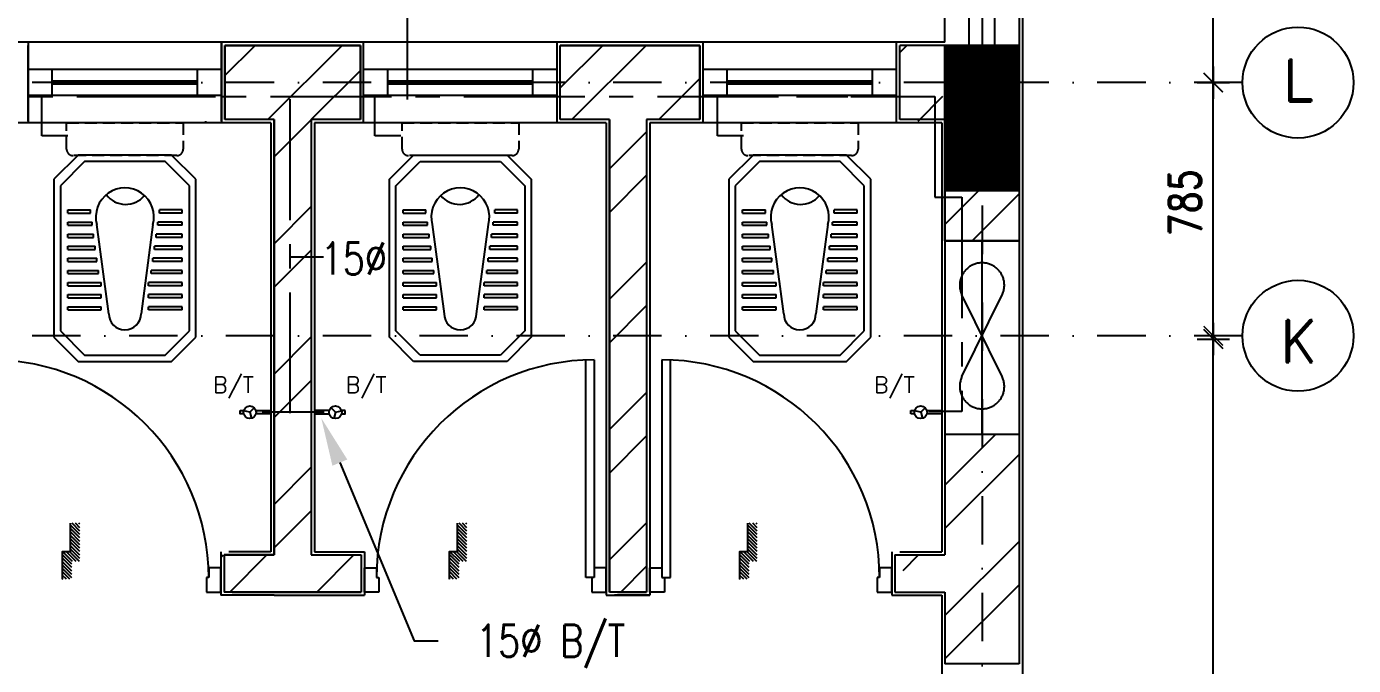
# Model space of a CAD drawing. Extents: x -437689 to -407696, y -55787 to -37037.
# Drawn here: x -429057 to -427000, y -51034 to -50043 of the extents above; entities that cross this region are included whole.
import ezdxf
from ezdxf.enums import TextEntityAlignment as Align

# ---------------------------------------------------------------- set-up
doc = ezdxf.new("R2010")
doc.units = 0
doc.header["$LTSCALE"] = 150
doc.header["$MEASUREMENT"] = 0
for name, pattern in [('CENTER', [2, 1.25, -0.25, 0.25, -0.25]), ('DASHDOT', [1, 0.5, -0.25, 0, -0.25]), ('HIDDEN', [9.525, 6.35, -3.175]), ('HIDDEN2', [0.1875, 0.125, -0.0625])]:
    doc.linetypes.add(name, pattern=pattern)
doc.layers.get('0').update_dxf_attribs({"linetype": 'CONTINUOUS'})
for name, color, linetype in [('2MM', 1, 'CONTINUOUS'), ('5MM', 6, 'CONTINUOUS'), ('COL', 2, 'CONTINUOUS'), ('DIM', 6, 'CONTINUOUS'), ('DOOR', 31, 'CONTINUOUS'), ('DROP', 64, 'CONTINUOUS'), ('GRID', 252, 'DASHDOT'), ('LAYER1', 4, 'CENTER'), ('TEXT', 7, 'CONTINUOUS'), ('TOILET', 9, 'CONTINUOUS'), ('VENT', 8, 'HIDDEN'), ('WALL', 7, 'CONTINUOUS'), ('WIN-1', 56, 'CONTINUOUS')]:
    doc.layers.add(name, color=color, linetype=linetype)
doc.styles.add('RD', font='ROMAND.shx', dxfattribs={"width": 0.8})
doc.styles.add('ROMAND', font='ROMAND', dxfattribs={"height": 300})
doc.styles.add('ROMANS', font='romans.shx', dxfattribs={"height": 200})
doc.styles.add('T', font='romans.shx', dxfattribs={"height": 450})

# ---------------------------------------------------------------- blocks, each defined once
blk = doc.blocks.new('*X0')
at = {"color": 0}
for p, q in [((12813.4, 9935), (12788.4, 9960)), ((12813.4, 9926.1), (12788.4, 9951.1)), ((12820.5, 9936.7), (12795.5, 9961.7)), ((12829.3, 9936.7), (12804.3, 9961.7)), ((12838.2, 9936.7), (12813.2, 9961.7)), ((12847, 9936.7), (12822, 9961.7)), ((12855.8, 9936.7), (12830.8, 9961.7)), ((12859.3, 9942.1), (12839.7, 9961.7)), ((12859.3, 9951), (12848.5, 9961.7)), ((12859.3, 9959.8), (12857.4, 9961.7)), ((12734.9, 9916.2), (12714.5, 9936.6)), ((12726.1, 9916.2), (12714.5, 9927.8)), ((12717.3, 9916.2), (12714.5, 9918.9)), ((12743.8, 9916.2), (12718.8, 9941.2)), ((12752.6, 9916.2), (12727.6, 9941.2)), ((12761.4, 9916.2), (12736.4, 9941.2)), ((12770.3, 9916.2), (12745.3, 9941.2)), ((12779.1, 9916.2), (12754.1, 9941.2)), ((12788, 9916.2), (12763, 9941.2)), ((12796.8, 9916.2), (12771.8, 9941.2)), ((12805.6, 9916.2), (12780.6, 9941.2)), ((12813.4, 9917.3), (12788.4, 9942.3))]:
    blk.add_line(p, q, dxfattribs=at)

msp = doc.modelspace()

# ---------------------------------------------------------------- linework, layer by layer
at = {"color": 8}
msp.add_line((-428466.6, -50016.1), (-428466.6, -50156.7), dxfattribs=at)
at = {"color": 9, "linetype": 'HIDDEN2'}
for p, q in [((-428994.5, -50233.3), (-428994.5, -50192.6)), ((-428994.5, -50192.6), (-428813.6, -50192.6)), ((-428813.6, -50192.6), (-428813.6, -50233.3)), ((-428474.5, -50233.3), (-428474.5, -50192.6)), ((-428474.5, -50192.6), (-428293.6, -50192.6)), ((-428293.6, -50192.6), (-428293.6, -50233.3)), ((-427948.3, -50233.3), (-427948.3, -50192.6)), ((-427948.3, -50192.6), (-427767.3, -50192.6)), ((-427767.3, -50192.6), (-427767.3, -50233.3)), ((-428823.7, -50243.5), (-428984.4, -50243.5)), ((-428303.7, -50243.5), (-428464.4, -50243.5)), ((-427777.5, -50243.5), (-427938.2, -50243.5))]:
    msp.add_line(p, q, dxfattribs=at)
for p, q in [((-428596, -50401), (-428646.1, -50401)), ((-428710.4, -50641.4), (-428719.9, -50639)), ((-428710.4, -50641.4), (-428703.6, -50634.3)), ((-428710.4, -50641.4), (-428707.7, -50650.8)), ((-428577.7, -50641.4), (-428584.5, -50634.3)), ((-428577.7, -50641.4), (-428580.4, -50650.8)), ((-428577.7, -50641.4), (-428568.2, -50639)), ((-427685.6, -50644), (-427685.6, -50638.7)), ((-427685.6, -50638.7), (-427679.8, -50638.7)), ((-427679.8, -50644), (-427685.6, -50644)), ((-427670.4, -50641.4), (-427679.9, -50639)), ((-427670.4, -50641.4), (-427663.6, -50634.3)), ((-427670.4, -50641.4), (-427667.7, -50650.8)), ((-427661, -50638.7), (-427637.8, -50638.7)), ((-427637.8, -50644), (-427661, -50644)), ((-427637.8, -50638.7), (-427637.8, -50644))]:
    msp.add_line(p, q)
for points in [[(-428719.8, -50644), (-428725.6, -50644), (-428725.6, -50638.7)], [(-428725.6, -50638.7), (-428719.8, -50638.7)], [(-428701, -50638.7), (-428677.8, -50638.7), (-428677.8, -50644), (-428701, -50644)], [(-428587.1, -50638.7), (-428610.3, -50638.7), (-428610.3, -50644), (-428587.1, -50644)], [(-428568.3, -50644), (-428562.6, -50644), (-428562.6, -50638.7)], [(-428562.6, -50638.7), (-428568.3, -50638.7)], [(-428570.8, -50719.4), (-428455.8, -50995.7), (-428418.2, -50995.7)]]:
    msp.add_lwpolyline(points)
for centre in [(-428710.4, -50641.4), (-428577.7, -50641.4), (-427670.4, -50641.4)]:
    msp.add_circle(centre, 9.79)
for centre, start, end in [((-428984.4, -50233.3), 180, 270), ((-428823.7, -50233.3), 270, 360), ((-428464.4, -50233.3), 180, 270), ((-428303.7, -50233.3), 270, 360), ((-427938.2, -50233.3), 180, 270), ((-427777.5, -50233.3), 270, 360)]:
    msp.add_arc(centre, 10.1, start, end, dxfattribs=at)
msp.add_solid([(-428582.4, -50724.2), (-428599.7, -50650.2), (-428559.3, -50714.6)])
at = {"layer": '2MM'}
for p, q in [((-427216.8, -50155.3), (-427216.8, -50105.3)), ((-427216.8, -50105.3), (-427216.8, -50155.3)), ((-427191.8, -50130.3), (-427241.8, -50130.3)), ((-427241.8, -50130.3), (-427191.8, -50130.3)), ((-427216.8, -50547.8), (-427216.8, -50497.8)), ((-427216.8, -50502.8), (-427216.8, -50552.8)), ((-427191.8, -50522.8), (-427241.8, -50522.8)), ((-427241.8, -50527.8), (-427191.8, -50527.8))]:
    msp.add_line(p, q, dxfattribs=at)
at = {"layer": '5MM'}
for points in [[(-428988.9, -50813.3), (-428988.9, -50857.6), (-429001.2, -50857.6), (-429001.2, -50900.1)], [(-428388.9, -50813.3), (-428388.9, -50857.6), (-428401.2, -50857.6), (-428401.2, -50900.1)], [(-427938.9, -50813.3), (-427938.9, -50857.6), (-427951.2, -50857.6), (-427951.2, -50900.1)]]:
    msp.add_lwpolyline(points, dxfattribs=at)
at = {"layer": 'COL'}
msp.add_line((-427632.8, -50297.6), (-427517.8, -50297.6), dxfattribs=at)
at = {"layer": 'COL', "const_width": 115}
msp.add_lwpolyline([(-427575.3, -50072.6), (-427575.3, -50297.6)], dxfattribs=at)
at = {"layer": 'COL'}
msp.add_lwpolyline([(-427632.8, -50297.6), (-427632.8, -50072.6), (-427632.8, -50072.6), (-427517.8, -50072.6), (-427517.8, -50297.6)], dxfattribs=at)
at = {"layer": 'DIM', "color": 1, "ltscale": 900}
for p, q in [((-427216.8, -50117.8), (-427216.8, -49427.8)), ((-427216.8, -50510.3), (-427216.8, -50142.8)), ((-427216.8, -52015.3), (-427216.8, -50540.3))]:
    msp.add_line(p, q, dxfattribs=at)
at = {"layer": 'DIM', "color": 7, "const_width": 2.5}
for points in [[(-427231.8, -50115.3), (-427201.8, -50145.3)], [(-427201.8, -50145.3), (-427231.8, -50115.3)], [(-427231.8, -50507.8), (-427201.8, -50537.8)], [(-427201.8, -50542.8), (-427231.8, -50512.8)]]:
    msp.add_lwpolyline(points, dxfattribs=at)
at = {"layer": 'DOOR', "color": 8}
for p, q in [((-428189.7, -50897.6), (-428189.7, -50560.4)), ((-428176.6, -50560.1), (-428176.6, -50897.6)), ((-428071.6, -50560.1), (-428071.6, -50897.6)), ((-428058.4, -50897.6), (-428058.4, -50560.4)), ((-428095.3, -50862.6), (-428095.3, -50900.3)), ((-428774.1, -50882.6), (-428774.1, -50897.6)), ((-428755.3, -50882.6), (-428774.1, -50882.6)), ((-428755.3, -50920.1), (-428755.3, -50882.6)), ((-428532.8, -50882.6), (-428514.1, -50882.6)), ((-428532.8, -50920.1), (-428532.8, -50882.6)), ((-428514.1, -50882.6), (-428514.1, -50897.6)), ((-428176.6, -50882.6), (-428176.6, -50897.6)), ((-428157.8, -50882.6), (-428176.6, -50882.6)), ((-428157.8, -50920.1), (-428157.8, -50882.6)), ((-428090.3, -50882.6), (-428071.6, -50882.6)), ((-428090.3, -50920.1), (-428090.3, -50882.6)), ((-428071.6, -50882.6), (-428071.6, -50897.6)), ((-427734.1, -50882.6), (-427734.1, -50897.6)), ((-427715.3, -50882.6), (-427734.1, -50882.6)), ((-427715.3, -50920.1), (-427715.3, -50882.6)), ((-428777.8, -50897.6), (-428777.8, -50920.1)), ((-428774.1, -50897.6), (-428777.8, -50897.6)), ((-428514.1, -50897.6), (-428510.3, -50897.6)), ((-428510.3, -50897.6), (-428510.3, -50920.1)), ((-428176.6, -50897.6), (-428189.7, -50897.6)), ((-428180.3, -50897.6), (-428180.3, -50920.1)), ((-428176.6, -50897.6), (-428180.3, -50897.6)), ((-428071.6, -50897.6), (-428058.4, -50897.6)), ((-428071.6, -50897.6), (-428067.8, -50897.6)), ((-428067.8, -50897.6), (-428067.8, -50920.1)), ((-427737.8, -50897.6), (-427737.8, -50920.1)), ((-427734.1, -50897.6), (-427737.8, -50897.6)), ((-428777.8, -50920.1), (-428755.3, -50920.1)), ((-428755.3, -50920.1), (-428755.3, -50925.1)), ((-428510.3, -50920.1), (-428532.8, -50920.1)), ((-428180.3, -50920.1), (-428157.8, -50920.1)), ((-428140.3, -50925.1), (-428145.3, -50925.1)), ((-428067.8, -50920.1), (-428090.3, -50920.1)), ((-427737.8, -50920.1), (-427715.3, -50920.1))]:
    msp.add_line(p, q, dxfattribs=at)
for centre, start, end in [((-429111.6, -50897.6), 0, 90), ((-428176.6, -50897.6), 90, 180), ((-428071.6, -50897.6), 0, 90)]:
    msp.add_arc(centre, 337.5, start, end, dxfattribs=at)
at = {"layer": 'GRID'}
for p, q in [((-427575.3, -46868.7), (-427575.3, -52414.4)), ((-427171.5, -50130.3), (-430923.8, -50130.3)), ((-427171.5, -50522.8), (-430923.8, -50522.8)), ((-427171.5, -50522.8), (-430923.8, -50522.8))]:
    msp.add_line(p, q, dxfattribs=at)
at = {"layer": 'LAYER1'}
for p, q in [((-429033, -50213), (-429033, -50149.7)), ((-428516.4, -50213), (-428516.4, -50149.7)), ((-427985.2, -50213), (-427985.2, -50149.7)), ((-429578.5, -50151.6), (-427648.7, -50151.6)), ((-428843.2, -50151.6), (-428763.6, -50151.6)), ((-428648.2, -50155.9), (-428648.2, -50642.8)), ((-427862.8, -50151.6), (-427783.2, -50151.6)), ((-427648.7, -50151.6), (-427648.7, -50307.9)), ((-428992.8, -50213), (-429033, -50213)), ((-428476.2, -50213), (-428516.4, -50213)), ((-427945, -50213), (-427985.2, -50213)), ((-427648.7, -50307.9), (-427606.8, -50307.9)), ((-427606.8, -50307.9), (-427606.8, -50640.4)), ((-428595.1, -50641.2), (-428691.3, -50641.2)), ((-427606.8, -50640.4), (-427657.1, -50640.4))]:
    msp.add_line(p, q, dxfattribs=at)
at = {"layer": 'TEXT', "linetype": 'CONTINUOUS'}
for centre in [(-427085.5, -50130.3), (-427085.5, -50522.8)]:
    msp.add_circle(centre, 86, dxfattribs=at)
at = {"layer": 'TOILET'}
for p, q in [((-428976.6, -50242.6), (-429014.1, -50280.1)), ((-428966.6, -50252.6), (-429004.1, -50290.1)), ((-428831.6, -50242.6), (-428976.6, -50242.6)), ((-428841.6, -50252.6), (-428966.6, -50252.6)), ((-428804.1, -50290.1), (-428841.6, -50252.6)), ((-428794.1, -50280.1), (-428831.6, -50242.6)), ((-428494.1, -50280.1), (-428456.6, -50242.6)), ((-428484.1, -50290.1), (-428446.6, -50252.6)), ((-428456.6, -50242.6), (-428311.6, -50242.6)), ((-428446.6, -50252.6), (-428321.6, -50252.6)), ((-428321.6, -50252.6), (-428284.1, -50290.1)), ((-428311.6, -50242.6), (-428274.1, -50280.1)), ((-427930.3, -50242.6), (-427967.8, -50280.1)), ((-427920.3, -50252.6), (-427957.8, -50290.1)), ((-427785.3, -50242.6), (-427930.3, -50242.6)), ((-427795.3, -50252.6), (-427920.3, -50252.6)), ((-427757.8, -50290.1), (-427795.3, -50252.6)), ((-427747.8, -50280.1), (-427785.3, -50242.6)), ((-429014.1, -50280.1), (-429014.1, -50525.1)), ((-429004.1, -50290.1), (-429004.1, -50515.1)), ((-428804.1, -50515.1), (-428804.1, -50290.1)), ((-428794.1, -50525.1), (-428794.1, -50280.1)), ((-428494.1, -50525.1), (-428494.1, -50280.1)), ((-428484.1, -50515.1), (-428484.1, -50290.1)), ((-428284.1, -50290.1), (-428284.1, -50515.1)), ((-428274.1, -50280.1), (-428274.1, -50525.1)), ((-427967.8, -50280.1), (-427967.8, -50525.1)), ((-427957.8, -50290.1), (-427957.8, -50515.1)), ((-427757.8, -50515.1), (-427757.8, -50290.1)), ((-427747.8, -50525.1), (-427747.8, -50280.1)), ((-428992.8, -50327.7), (-428957.5, -50327.7)), ((-428992.8, -50327.7), (-428957.5, -50327.7)), ((-428992.8, -50332.7), (-428992.8, -50327.7)), ((-428992.8, -50332.7), (-428992.8, -50327.7)), ((-428992.8, -50332.7), (-428957.5, -50332.7)), ((-428992.8, -50332.7), (-428957.5, -50332.7)), ((-428957.5, -50332.7), (-428957.5, -50327.7)), ((-428957.5, -50332.7), (-428957.5, -50327.7)), ((-428815.3, -50327.7), (-428850.6, -50327.7)), ((-428815.3, -50327.7), (-428850.6, -50327.7)), ((-428850.6, -50332.7), (-428850.6, -50327.7)), ((-428850.6, -50332.7), (-428850.6, -50327.7)), ((-428815.3, -50332.7), (-428850.6, -50332.7)), ((-428815.3, -50332.7), (-428850.6, -50332.7)), ((-428815.3, -50332.7), (-428815.3, -50327.7)), ((-428815.3, -50332.7), (-428815.3, -50327.7)), ((-428472.8, -50327.7), (-428437.5, -50327.7)), ((-428472.8, -50327.7), (-428437.5, -50327.7)), ((-428472.8, -50332.7), (-428472.8, -50327.7)), ((-428472.8, -50332.7), (-428472.8, -50327.7)), ((-428472.8, -50332.7), (-428437.5, -50332.7)), ((-428472.8, -50332.7), (-428437.5, -50332.7)), ((-428437.5, -50332.7), (-428437.5, -50327.7)), ((-428437.5, -50332.7), (-428437.5, -50327.7)), ((-428295.3, -50327.7), (-428330.6, -50327.7)), ((-428295.3, -50327.7), (-428330.6, -50327.7)), ((-428330.6, -50332.7), (-428330.6, -50327.7)), ((-428330.6, -50332.7), (-428330.6, -50327.7)), ((-428295.3, -50332.7), (-428330.6, -50332.7)), ((-428295.3, -50332.7), (-428330.6, -50332.7)), ((-428295.3, -50332.7), (-428295.3, -50327.7)), ((-428295.3, -50332.7), (-428295.3, -50327.7)), ((-427946.5, -50327.7), (-427911.2, -50327.7)), ((-427946.5, -50327.7), (-427911.2, -50327.7)), ((-427946.5, -50332.7), (-427946.5, -50327.7)), ((-427946.5, -50332.7), (-427946.5, -50327.7)), ((-427946.5, -50332.7), (-427911.2, -50332.7)), ((-427946.5, -50332.7), (-427911.2, -50332.7)), ((-427911.2, -50332.7), (-427911.2, -50327.7)), ((-427911.2, -50332.7), (-427911.2, -50327.7)), ((-427769.1, -50327.7), (-427804.4, -50327.7)), ((-427769.1, -50327.7), (-427804.4, -50327.7)), ((-427804.4, -50332.7), (-427804.4, -50327.7)), ((-427804.4, -50332.7), (-427804.4, -50327.7)), ((-427769.1, -50332.7), (-427804.4, -50332.7)), ((-427769.1, -50332.7), (-427804.4, -50332.7)), ((-427769.1, -50332.7), (-427769.1, -50327.7)), ((-427769.1, -50332.7), (-427769.1, -50327.7)), ((-428992.8, -50351.4), (-428992.8, -50346.4)), ((-428992.8, -50346.4), (-428955, -50346.4)), ((-428992.8, -50351.4), (-428955, -50351.4)), ((-428955, -50351.4), (-428955, -50346.4)), ((-428929.1, -50488.6), (-428947.5, -50350.5)), ((-428860.6, -50350.5), (-428879.1, -50488.6)), ((-428853.1, -50351.4), (-428853.1, -50346.4)), ((-428815.3, -50346.4), (-428853.1, -50346.4)), ((-428815.3, -50351.4), (-428853.1, -50351.4)), ((-428815.3, -50351.4), (-428815.3, -50346.4)), ((-428472.8, -50346.4), (-428435, -50346.4)), ((-428472.8, -50351.4), (-428472.8, -50346.4)), ((-428472.8, -50351.4), (-428435, -50351.4)), ((-428435, -50351.4), (-428435, -50346.4)), ((-428427.5, -50350.5), (-428409.1, -50488.6)), ((-428359.1, -50488.6), (-428340.6, -50350.5)), ((-428295.3, -50346.4), (-428333.1, -50346.4)), ((-428333.1, -50351.4), (-428333.1, -50346.4)), ((-428295.3, -50351.4), (-428333.1, -50351.4)), ((-428295.3, -50351.4), (-428295.3, -50346.4)), ((-427946.5, -50351.4), (-427946.5, -50346.4)), ((-427946.5, -50346.4), (-427908.7, -50346.4)), ((-427946.5, -50351.4), (-427908.7, -50351.4)), ((-427908.7, -50351.4), (-427908.7, -50346.4)), ((-427882.8, -50488.6), (-427901.3, -50350.5)), ((-427814.3, -50350.5), (-427832.8, -50488.6)), ((-427806.9, -50351.4), (-427806.9, -50346.4)), ((-427769.1, -50346.4), (-427806.9, -50346.4)), ((-427769.1, -50351.4), (-427806.9, -50351.4)), ((-427769.1, -50351.4), (-427769.1, -50346.4)), ((-428992.8, -50370.2), (-428992.8, -50365.2)), ((-428992.8, -50370.2), (-428992.8, -50365.2)), ((-428992.8, -50365.2), (-428952.5, -50365.2)), ((-428992.8, -50365.2), (-428952.5, -50365.2)), ((-428992.8, -50370.2), (-428952.5, -50370.2)), ((-428992.8, -50370.2), (-428952.5, -50370.2)), ((-428952.5, -50370.2), (-428952.5, -50365.2)), ((-428952.5, -50370.2), (-428952.5, -50365.2)), ((-428855.6, -50370.2), (-428855.6, -50365.2)), ((-428815.3, -50365.2), (-428855.6, -50365.2)), ((-428855.6, -50370.2), (-428855.6, -50365.2)), ((-428815.3, -50365.2), (-428855.6, -50365.2)), ((-428815.3, -50370.2), (-428855.6, -50370.2)), ((-428815.3, -50370.2), (-428855.6, -50370.2)), ((-428815.3, -50370.2), (-428815.3, -50365.2)), ((-428815.3, -50370.2), (-428815.3, -50365.2)), ((-428472.8, -50365.2), (-428432.5, -50365.2)), ((-428472.8, -50365.2), (-428432.5, -50365.2)), ((-428472.8, -50370.2), (-428472.8, -50365.2)), ((-428472.8, -50370.2), (-428472.8, -50365.2)), ((-428472.8, -50370.2), (-428432.5, -50370.2)), ((-428472.8, -50370.2), (-428432.5, -50370.2)), ((-428432.5, -50370.2), (-428432.5, -50365.2)), ((-428432.5, -50370.2), (-428432.5, -50365.2)), ((-428295.3, -50365.2), (-428335.6, -50365.2)), ((-428335.6, -50370.2), (-428335.6, -50365.2)), ((-428295.3, -50365.2), (-428335.6, -50365.2)), ((-428335.6, -50370.2), (-428335.6, -50365.2)), ((-428295.3, -50370.2), (-428335.6, -50370.2)), ((-428295.3, -50370.2), (-428335.6, -50370.2)), ((-428295.3, -50370.2), (-428295.3, -50365.2)), ((-428295.3, -50370.2), (-428295.3, -50365.2)), ((-427946.5, -50370.2), (-427946.5, -50365.2)), ((-427946.5, -50370.2), (-427946.5, -50365.2)), ((-427946.5, -50365.2), (-427906.2, -50365.2)), ((-427946.5, -50365.2), (-427906.2, -50365.2)), ((-427946.5, -50370.2), (-427906.2, -50370.2)), ((-427946.5, -50370.2), (-427906.2, -50370.2)), ((-427906.2, -50370.2), (-427906.2, -50365.2)), ((-427906.2, -50370.2), (-427906.2, -50365.2)), ((-427809.4, -50370.2), (-427809.4, -50365.2)), ((-427769.1, -50365.2), (-427809.4, -50365.2)), ((-427809.4, -50370.2), (-427809.4, -50365.2)), ((-427769.1, -50365.2), (-427809.4, -50365.2)), ((-427769.1, -50370.2), (-427809.4, -50370.2)), ((-427769.1, -50370.2), (-427809.4, -50370.2)), ((-427769.1, -50370.2), (-427769.1, -50365.2)), ((-427769.1, -50370.2), (-427769.1, -50365.2)), ((-428992.8, -50388.9), (-428992.8, -50383.9)), ((-428992.8, -50383.9), (-428950, -50383.9)), ((-428992.8, -50388.9), (-428950, -50388.9)), ((-428950, -50388.9), (-428950, -50383.9)), ((-428815.3, -50383.9), (-428858.2, -50383.9)), ((-428858.2, -50388.9), (-428858.2, -50383.9)), ((-428815.3, -50388.9), (-428858.2, -50388.9)), ((-428815.3, -50388.9), (-428815.3, -50383.9)), ((-428472.8, -50383.9), (-428430, -50383.9)), ((-428472.8, -50388.9), (-428472.8, -50383.9)), ((-428472.8, -50388.9), (-428430, -50388.9)), ((-428430, -50388.9), (-428430, -50383.9)), ((-428295.3, -50383.9), (-428338.2, -50383.9)), ((-428338.2, -50388.9), (-428338.2, -50383.9)), ((-428295.3, -50388.9), (-428338.2, -50388.9)), ((-428295.3, -50388.9), (-428295.3, -50383.9)), ((-427946.5, -50388.9), (-427946.5, -50383.9)), ((-427946.5, -50383.9), (-427903.7, -50383.9)), ((-427946.5, -50388.9), (-427903.7, -50388.9)), ((-427903.7, -50388.9), (-427903.7, -50383.9)), ((-427769.1, -50383.9), (-427811.9, -50383.9)), ((-427811.9, -50388.9), (-427811.9, -50383.9)), ((-427769.1, -50388.9), (-427811.9, -50388.9)), ((-427769.1, -50388.9), (-427769.1, -50383.9)), ((-428992.8, -50407.7), (-428992.8, -50402.7)), ((-428992.8, -50407.7), (-428992.8, -50402.7)), ((-428992.8, -50402.7), (-428947.5, -50402.7)), ((-428992.8, -50402.7), (-428947.5, -50402.7)), ((-428992.8, -50407.7), (-428947.5, -50407.7)), ((-428992.8, -50407.7), (-428947.5, -50407.7)), ((-428947.5, -50407.7), (-428947.5, -50402.7)), ((-428947.5, -50407.7), (-428947.5, -50402.7)), ((-428815.3, -50402.7), (-428860.7, -50402.7)), ((-428815.3, -50402.7), (-428860.7, -50402.7)), ((-428860.7, -50407.7), (-428860.7, -50402.7)), ((-428860.7, -50407.7), (-428860.7, -50402.7)), ((-428815.3, -50407.7), (-428860.7, -50407.7)), ((-428815.3, -50407.7), (-428860.7, -50407.7)), ((-428815.3, -50407.7), (-428815.3, -50402.7)), ((-428815.3, -50407.7), (-428815.3, -50402.7)), ((-428472.8, -50402.7), (-428427.5, -50402.7)), ((-428472.8, -50402.7), (-428427.5, -50402.7)), ((-428472.8, -50407.7), (-428472.8, -50402.7)), ((-428472.8, -50407.7), (-428472.8, -50402.7)), ((-428472.8, -50407.7), (-428427.5, -50407.7)), ((-428472.8, -50407.7), (-428427.5, -50407.7)), ((-428427.5, -50407.7), (-428427.5, -50402.7)), ((-428427.5, -50407.7), (-428427.5, -50402.7)), ((-428295.3, -50402.7), (-428340.7, -50402.7)), ((-428340.7, -50407.7), (-428340.7, -50402.7)), ((-428295.3, -50402.7), (-428340.7, -50402.7)), ((-428340.7, -50407.7), (-428340.7, -50402.7)), ((-428295.3, -50407.7), (-428340.7, -50407.7)), ((-428295.3, -50407.7), (-428340.7, -50407.7)), ((-428295.3, -50407.7), (-428295.3, -50402.7)), ((-428295.3, -50407.7), (-428295.3, -50402.7)), ((-427946.5, -50407.7), (-427946.5, -50402.7)), ((-427946.5, -50407.7), (-427946.5, -50402.7)), ((-427946.5, -50402.7), (-427901.2, -50402.7)), ((-427946.5, -50402.7), (-427901.2, -50402.7)), ((-427946.5, -50407.7), (-427901.2, -50407.7)), ((-427946.5, -50407.7), (-427901.2, -50407.7)), ((-427901.2, -50407.7), (-427901.2, -50402.7)), ((-427901.2, -50407.7), (-427901.2, -50402.7)), ((-427769.1, -50402.7), (-427814.4, -50402.7)), ((-427769.1, -50402.7), (-427814.4, -50402.7)), ((-427814.4, -50407.7), (-427814.4, -50402.7)), ((-427814.4, -50407.7), (-427814.4, -50402.7)), ((-427769.1, -50407.7), (-427814.4, -50407.7)), ((-427769.1, -50407.7), (-427814.4, -50407.7)), ((-427769.1, -50407.7), (-427769.1, -50402.7)), ((-427769.1, -50407.7), (-427769.1, -50402.7)), ((-428992.8, -50426.4), (-428992.8, -50421.4)), ((-428992.8, -50421.4), (-428945, -50421.4)), ((-428992.8, -50426.4), (-428945, -50426.4)), ((-428945, -50426.4), (-428945, -50421.4)), ((-428815.3, -50421.4), (-428863.2, -50421.4)), ((-428863.2, -50426.4), (-428863.2, -50421.4)), ((-428815.3, -50426.4), (-428863.2, -50426.4)), ((-428815.3, -50426.4), (-428815.3, -50421.4)), ((-428472.8, -50421.4), (-428425, -50421.4)), ((-428472.8, -50426.4), (-428472.8, -50421.4)), ((-428472.8, -50426.4), (-428425, -50426.4)), ((-428425, -50426.4), (-428425, -50421.4)), ((-428295.3, -50421.4), (-428343.2, -50421.4)), ((-428343.2, -50426.4), (-428343.2, -50421.4)), ((-428295.3, -50426.4), (-428343.2, -50426.4)), ((-428295.3, -50426.4), (-428295.3, -50421.4)), ((-427946.5, -50426.4), (-427946.5, -50421.4)), ((-427946.5, -50421.4), (-427898.7, -50421.4)), ((-427946.5, -50426.4), (-427898.7, -50426.4)), ((-427898.7, -50426.4), (-427898.7, -50421.4)), ((-427769.1, -50421.4), (-427816.9, -50421.4)), ((-427816.9, -50426.4), (-427816.9, -50421.4)), ((-427769.1, -50426.4), (-427816.9, -50426.4)), ((-427769.1, -50426.4), (-427769.1, -50421.4)), ((-428992.8, -50445.2), (-428992.8, -50440.2)), ((-428992.8, -50440.2), (-428940.8, -50440.2)), ((-428992.8, -50445.2), (-428992.8, -50440.2)), ((-428992.8, -50440.2), (-428940.8, -50440.2)), ((-428992.8, -50445.2), (-428940.8, -50445.2)), ((-428992.8, -50445.2), (-428940.8, -50445.2)), ((-428992.8, -50463.9), (-428992.8, -50458.9)), ((-428992.8, -50458.9), (-428940.8, -50458.9)), ((-428940.8, -50445.2), (-428940.8, -50440.2)), ((-428940.8, -50445.2), (-428940.8, -50440.2)), ((-428940.8, -50463.9), (-428940.8, -50458.9)), ((-428815.3, -50440.2), (-428867.3, -50440.2)), ((-428815.3, -50440.2), (-428867.3, -50440.2)), ((-428867.3, -50445.2), (-428867.3, -50440.2)), ((-428867.3, -50445.2), (-428867.3, -50440.2)), ((-428815.3, -50445.2), (-428867.3, -50445.2)), ((-428815.3, -50445.2), (-428867.3, -50445.2)), ((-428815.3, -50458.9), (-428867.3, -50458.9)), ((-428867.3, -50463.9), (-428867.3, -50458.9)), ((-428815.3, -50445.2), (-428815.3, -50440.2)), ((-428815.3, -50445.2), (-428815.3, -50440.2)), ((-428815.3, -50463.9), (-428815.3, -50458.9)), ((-428472.8, -50440.2), (-428420.8, -50440.2)), ((-428472.8, -50440.2), (-428420.8, -50440.2)), ((-428472.8, -50445.2), (-428472.8, -50440.2)), ((-428472.8, -50445.2), (-428472.8, -50440.2)), ((-428472.8, -50445.2), (-428420.8, -50445.2)), ((-428472.8, -50445.2), (-428420.8, -50445.2)), ((-428472.8, -50458.9), (-428420.8, -50458.9)), ((-428472.8, -50463.9), (-428472.8, -50458.9)), ((-428420.8, -50445.2), (-428420.8, -50440.2)), ((-428420.8, -50445.2), (-428420.8, -50440.2)), ((-428420.8, -50463.9), (-428420.8, -50458.9)), ((-428347.3, -50445.2), (-428347.3, -50440.2)), ((-428295.3, -50440.2), (-428347.3, -50440.2)), ((-428347.3, -50445.2), (-428347.3, -50440.2)), ((-428295.3, -50440.2), (-428347.3, -50440.2)), ((-428295.3, -50445.2), (-428347.3, -50445.2)), ((-428295.3, -50445.2), (-428347.3, -50445.2)), ((-428347.3, -50463.9), (-428347.3, -50458.9)), ((-428295.3, -50458.9), (-428347.3, -50458.9)), ((-428295.3, -50445.2), (-428295.3, -50440.2)), ((-428295.3, -50445.2), (-428295.3, -50440.2)), ((-428295.3, -50463.9), (-428295.3, -50458.9)), ((-427946.5, -50445.2), (-427946.5, -50440.2)), ((-427946.5, -50440.2), (-427894.6, -50440.2)), ((-427946.5, -50445.2), (-427946.5, -50440.2)), ((-427946.5, -50440.2), (-427894.6, -50440.2)), ((-427946.5, -50445.2), (-427894.6, -50445.2)), ((-427946.5, -50445.2), (-427894.6, -50445.2)), ((-427946.5, -50463.9), (-427946.5, -50458.9)), ((-427946.5, -50458.9), (-427894.6, -50458.9)), ((-427894.6, -50445.2), (-427894.6, -50440.2)), ((-427894.6, -50445.2), (-427894.6, -50440.2)), ((-427894.6, -50463.9), (-427894.6, -50458.9)), ((-427769.1, -50440.2), (-427821.1, -50440.2)), ((-427769.1, -50440.2), (-427821.1, -50440.2)), ((-427821.1, -50445.2), (-427821.1, -50440.2)), ((-427821.1, -50445.2), (-427821.1, -50440.2)), ((-427769.1, -50445.2), (-427821.1, -50445.2)), ((-427769.1, -50445.2), (-427821.1, -50445.2)), ((-427769.1, -50458.9), (-427821.1, -50458.9)), ((-427821.1, -50463.9), (-427821.1, -50458.9)), ((-427769.1, -50445.2), (-427769.1, -50440.2)), ((-427769.1, -50445.2), (-427769.1, -50440.2)), ((-427769.1, -50463.9), (-427769.1, -50458.9)), ((-428992.8, -50463.9), (-428940.8, -50463.9)), ((-428992.8, -50477.7), (-428940.8, -50477.7)), ((-428992.8, -50482.7), (-428992.8, -50477.7)), ((-428940.8, -50482.7), (-428940.8, -50477.7)), ((-428815.3, -50463.9), (-428867.3, -50463.9)), ((-428815.3, -50477.7), (-428867.3, -50477.7)), ((-428867.3, -50482.7), (-428867.3, -50477.7)), ((-428815.3, -50482.7), (-428815.3, -50477.7)), ((-428472.8, -50463.9), (-428420.8, -50463.9)), ((-428472.8, -50477.7), (-428420.8, -50477.7)), ((-428472.8, -50482.7), (-428472.8, -50477.7)), ((-428420.8, -50482.7), (-428420.8, -50477.7)), ((-428295.3, -50463.9), (-428347.3, -50463.9)), ((-428295.3, -50477.7), (-428347.3, -50477.7)), ((-428347.3, -50482.7), (-428347.3, -50477.7)), ((-428295.3, -50482.7), (-428295.3, -50477.7)), ((-427946.5, -50463.9), (-427894.6, -50463.9)), ((-427946.5, -50477.7), (-427894.6, -50477.7)), ((-427946.5, -50482.7), (-427946.5, -50477.7)), ((-427894.6, -50482.7), (-427894.6, -50477.7)), ((-427769.1, -50463.9), (-427821.1, -50463.9)), ((-427769.1, -50477.7), (-427821.1, -50477.7)), ((-427821.1, -50482.7), (-427821.1, -50477.7)), ((-427769.1, -50482.7), (-427769.1, -50477.7)), ((-428992.8, -50482.7), (-428940.8, -50482.7)), ((-428815.3, -50482.7), (-428867.3, -50482.7)), ((-428472.8, -50482.7), (-428420.8, -50482.7)), ((-428295.3, -50482.7), (-428347.3, -50482.7)), ((-427946.5, -50482.7), (-427894.6, -50482.7)), ((-427769.1, -50482.7), (-427821.1, -50482.7)), ((-429004.1, -50515.1), (-428966.6, -50552.6)), ((-428841.6, -50552.6), (-428804.1, -50515.1)), ((-428446.6, -50552.6), (-428484.1, -50515.1)), ((-428284.1, -50515.1), (-428321.6, -50552.6)), ((-427957.8, -50515.1), (-427920.3, -50552.6)), ((-427795.3, -50552.6), (-427757.8, -50515.1)), ((-429014.1, -50525.1), (-428976.6, -50562.6)), ((-428831.6, -50562.6), (-428794.1, -50525.1)), ((-428456.6, -50562.6), (-428494.1, -50525.1)), ((-428274.1, -50525.1), (-428311.6, -50562.6)), ((-427967.8, -50525.1), (-427930.3, -50562.6)), ((-427785.3, -50562.6), (-427747.8, -50525.1)), ((-428966.6, -50552.6), (-428841.6, -50552.6)), ((-428321.6, -50552.6), (-428446.6, -50552.6)), ((-427920.3, -50552.6), (-427795.3, -50552.6)), ((-428976.6, -50562.6), (-428831.6, -50562.6)), ((-428311.6, -50562.6), (-428456.6, -50562.6)), ((-427930.3, -50562.6), (-427785.3, -50562.6))]:
    msp.add_line(p, q, dxfattribs=at)
for centre, radius, start, end in [((-428904.1, -50338.6), 45.1, 344.7619, 195.2381), ((-428384.1, -50338.6), 45.1, 344.7619, 195.2381), ((-427857.8, -50338.6), 45.1, 344.7619, 195.2381), ((-428902.8, -50281.6), 37.5, 216.6057, 320.7737), ((-428385.4, -50281.6), 37.5, 219.2263, 323.3943), ((-427856.5, -50281.6), 37.5, 216.6057, 320.7737), ((-428904.1, -50488.6), 25, 180, 360), ((-428384.1, -50488.6), 25, 180, 360), ((-427857.8, -50488.6), 25, 180, 360)]:
    msp.add_arc(centre, radius, start, end, dxfattribs=at)
at = {"layer": 'VENT', "const_width": 7.5}
for points in [[(-428791.6, -50130.1), (-429016.6, -50130.1)], [(-428271.6, -50130.1), (-428496.6, -50130.1)], [(-427745.3, -50130.1), (-427970.3, -50130.1)]]:
    msp.add_lwpolyline(points, dxfattribs=at)
at = {"layer": 'WALL', "color": 9}
for p, q in [((-427512.8, -47908.9), (-427512.8, -50983.9)), ((-427632.8, -50067.6), (-429600.3, -50067.6)), ((-428749.1, -50187.6), (-428749.1, -50072.6)), ((-428749.1, -50072.6), (-428539.1, -50072.6)), ((-428539.1, -50072.6), (-428539.1, -50187.6)), ((-428672.8, -50187.6), (-428749.1, -50187.6)), ((-428672.8, -50187.6), (-428672.8, -50862.6)), ((-428672.8, -50862.6), (-428672.8, -50187.6)), ((-428539.1, -50187.6), (-428615.3, -50187.6)), ((-428615.3, -50187.6), (-428615.3, -50862.6)), ((-428677.8, -50192.6), (-429130.3, -50192.6)), ((-428677.8, -50192.6), (-428677.8, -50857.6)), ((-428610.3, -50192.6), (-428610.3, -50857.6)), ((-428157.8, -50192.6), (-428610.3, -50192.6)), ((-428157.8, -50192.6), (-428157.8, -50925.1)), ((-427637.8, -50192.6), (-428090.3, -50192.6)), ((-428090.3, -50192.6), (-428090.3, -50925.1)), ((-427637.8, -50192.6), (-427637.8, -50857.6)), ((-428755.4, -50857.6), (-428755.4, -50920.1)), ((-428750.4, -50862.6), (-428672.8, -50862.6)), ((-428677.8, -50857.6), (-428742.8, -50857.6)), ((-428615.3, -50862.6), (-428537.8, -50862.6)), ((-428537.8, -50862.6), (-428537.8, -50920.1)), ((-428532.8, -50857.6), (-428532.8, -50925.1)), ((-427715.3, -50857.6), (-427715.3, -50925.1)), ((-428672.8, -50925.1), (-428755.4, -50925.1)), ((-428537.8, -50920.1), (-428750.4, -50920.1)), ((-428615.3, -50925.1), (-428532.8, -50925.1)), ((-427637.8, -50925.1), (-427637.8, -51960.1)), ((-427512.8, -50977.6), (-427512.8, -51693.9))]:
    msp.add_line(p, q, dxfattribs=at)
at = {"layer": 'WALL'}
for p, q in [((-427517.8, -48513.9), (-427517.8, -50983.9)), ((-427632.8, -50067.6), (-427632.8, -49477.6)), ((-428539.1, -50072.6), (-428749.1, -50072.6)), ((-428012.8, -50072.6), (-428229.1, -50072.6)), ((-427517.8, -50072.6), (-427702.8, -50072.6)), ((-428672.8, -50187.6), (-428749.1, -50187.6)), ((-428615.3, -50187.6), (-428615.3, -50862.6)), ((-428539.1, -50187.6), (-428615.3, -50187.6)), ((-428152.8, -50187.6), (-428229.1, -50187.6)), ((-428152.8, -50187.6), (-428152.8, -50920.1)), ((-428152.8, -50187.6), (-428152.8, -50920.1)), ((-428152.8, -50187.6), (-428152.8, -50920.1)), ((-428095.3, -50187.6), (-428095.3, -50920.1)), ((-428095.3, -50187.6), (-428095.3, -50920.1)), ((-428012.8, -50187.6), (-428095.3, -50187.6)), ((-427632.8, -50187.6), (-427702.8, -50187.6)), ((-427632.8, -50187.6), (-427632.8, -50862.6)), ((-427632.8, -50187.6), (-427632.8, -50862.6)), ((-428750.4, -50862.6), (-428750.4, -50920.1)), ((-428672.8, -50862.6), (-428750.4, -50862.6)), ((-428537.8, -50862.6), (-428537.8, -50920.1)), ((-427710.3, -50862.6), (-427710.3, -50920.1)), ((-428672.8, -50920.1), (-428750.4, -50920.1)), ((-428615.3, -50920.1), (-428537.8, -50920.1)), ((-428095.3, -50920.1), (-428152.8, -50920.1)), ((-428090.3, -50925.1), (-428140.3, -50925.1)), ((-427632.8, -50920.1), (-427632.8, -51031.4)), ((-427517.8, -50977.6), (-427517.8, -51031.4))]:
    msp.add_line(p, q, dxfattribs=at)
at = {"layer": 'WALL', "linetype": 'DASHDOT', "ltscale": 900}
for p, q in [((-429054.1, -50067.6), (-429054.1, -50192.6)), ((-428754.1, -50187.6), (-428754.1, -50067.6)), ((-428749.1, -50072.6), (-428749.1, -50187.6)), ((-428539.1, -50187.6), (-428539.1, -50072.6)), ((-428229.1, -50187.6), (-428229.1, -50072.6)), ((-428229.1, -50187.6), (-428229.1, -50072.6)), ((-428229.1, -50072.6), (-428012.8, -50072.6)), ((-428012.8, -50187.6), (-428012.8, -50072.6)), ((-428012.8, -50072.6), (-428012.8, -50187.6)), ((-427702.8, -50187.6), (-427702.8, -50072.6)), ((-428779.1, -50190.2), (-428779.1, -50192.6)), ((-428152.8, -50187.6), (-428229.1, -50187.6)), ((-428152.8, -50920.1), (-428152.8, -50187.6)), ((-428012.8, -50187.6), (-428095.3, -50187.6)), ((-428095.3, -50187.6), (-428095.3, -50920.1)), ((-427632.8, -50297.6), (-427517.8, -50297.6)), ((-427632.8, -50375.5), (-427632.8, -50297.6)), ((-427517.8, -50297.6), (-427517.8, -50375.5)), ((-427632.8, -50375.5), (-427517.8, -50375.5)), ((-427517.8, -50375.5), (-427632.8, -50375.5)), ((-427575.3, -50675.5), (-427575.3, -50375.5)), ((-427606.4, -50586.1), (-427544.2, -50459.5)), ((-427544.2, -50586.1), (-427606.4, -50459.5)), ((-427632.8, -50675.5), (-427517.8, -50675.5)), ((-428095.3, -50920.1), (-428152.8, -50920.1))]:
    msp.add_line(p, q, dxfattribs=at)
at = {"layer": 'WALL', "color": 9, "linetype": 'DASHDOT', "ltscale": 900}
for p, q in [((-428754.1, -50067.6), (-428754.1, -50192.6)), ((-428534.1, -50192.6), (-428534.1, -50067.6)), ((-428234.1, -50192.6), (-428234.1, -50067.6)), ((-428007.8, -50192.6), (-428007.8, -50067.6)), ((-427707.8, -50192.6), (-427707.8, -50067.6)), ((-428749.1, -50119.5), (-428702.2, -50072.6)), ((-428682.5, -50187.6), (-428567.5, -50072.6)), ((-428229.1, -50138.3), (-428163.4, -50072.6)), ((-428211, -50187.6), (-428096, -50072.6)), ((-427702.8, -50083.5), (-427691.9, -50072.6)), ((-428615.1, -50187.6), (-428539.1, -50111.6)), ((-428076.3, -50187.6), (-428012.8, -50124.1)), ((-427674.4, -50189.8), (-427636.1, -50151.5)), ((-428672.8, -50245.3), (-428615.3, -50187.8)), ((-428152.8, -50264.1), (-428095.3, -50206.6)), ((-428152.8, -50331.5), (-428095.3, -50274)), ((-427632.8, -50350.3), (-427580.1, -50297.6)), ((-427590.7, -50375.5), (-427517.8, -50302.6)), ((-428672.8, -50380), (-428615.3, -50322.5)), ((-428672.8, -50447.4), (-428615.3, -50389.9)), ((-428152.8, -50466.2), (-428095.3, -50408.7)), ((-428152.8, -50533.5), (-428095.3, -50476)), ((-428672.8, -50582.1), (-428615.3, -50524.6)), ((-428672.8, -50649.4), (-428615.3, -50591.9)), ((-428152.8, -50668.2), (-428095.3, -50610.7)), ((-428152.8, -50735.6), (-428095.3, -50678.1)), ((-427632.8, -50754.4), (-427554, -50675.5)), ((-428672.8, -50784.1), (-428615.3, -50726.6)), ((-427632.8, -50821.7), (-427517.8, -50706.7)), ((-428672.8, -50851.5), (-428615.3, -50794)), ((-428152.8, -50870.3), (-428095.3, -50812.8)), ((-427632.8, -50956.5), (-427517.8, -50841.5)), ((-428755.4, -50866.7), (-428751.3, -50862.6)), ((-428741.4, -50920.1), (-428684, -50862.6)), ((-428606.7, -50920.1), (-428549.3, -50862.6)), ((-427697.8, -50886.7), (-427673.7, -50862.6)), ((-428135.3, -50920.1), (-428095.3, -50880.1)), ((-427632.8, -51023.8), (-427517.8, -50908.8)), ((-428539.4, -50920.1), (-428537.8, -50918.5)), ((-428157.8, -50925.1), (-428090.3, -50925.1))]:
    msp.add_line(p, q, dxfattribs=at)
at = {"layer": 'WALL', "linetype": 'CONTINUOUS', "ltscale": 900}
for p, q in [((-429054.1, -50190.2), (-429054.1, -50072.6)), ((-428754.1, -50190.2), (-428754.1, -50072.6)), ((-428534.1, -50190.2), (-428534.1, -50072.6)), ((-428234.1, -50190.2), (-428234.1, -50072.6)), ((-428007.8, -50190.2), (-428007.8, -50072.6)), ((-427707.8, -50190.2), (-427707.8, -50072.6)), ((-429016.6, -50150.1), (-429016.6, -50110.1)), ((-428791.6, -50150.1), (-428791.6, -50110.1)), ((-428496.6, -50150.1), (-428496.6, -50110.1)), ((-428271.6, -50150.1), (-428271.6, -50110.1)), ((-427970.3, -50150.1), (-427970.3, -50110.1)), ((-427745.3, -50150.1), (-427745.3, -50110.1)), ((-427517.8, -51031.4), (-427632.8, -51031.4))]:
    msp.add_line(p, q, dxfattribs=at)
at = {"layer": 'WALL', "linetype": 'CONTINUOUS'}
for p, q in [((-428615.3, -50862.6), (-428537.8, -50862.6)), ((-428610.3, -50857.6), (-428532.8, -50857.6)), ((-427710.3, -50862.6), (-427632.8, -50862.6)), ((-427697.8, -50862.6), (-427632.8, -50862.6)), ((-428737.8, -50920.1), (-428550.3, -50920.1)), ((-428615.3, -50920.1), (-428672.8, -50920.1)), ((-428672.8, -50920.1), (-428615.3, -50920.1)), ((-428140.3, -50920.1), (-428095.3, -50920.1)), ((-427710.3, -50920.1), (-427632.8, -50920.1)), ((-427697.8, -50920.1), (-427632.8, -50920.1))]:
    msp.add_line(p, q, dxfattribs=at)
at = {"layer": 'WALL', "color": 9, "linetype": 'CONTINUOUS'}
for p, q in [((-427702.8, -50857.6), (-427637.8, -50857.6)), ((-428672.8, -50925.1), (-428615.3, -50925.1)), ((-427715.3, -50925.1), (-427637.8, -50925.1))]:
    msp.add_line(p, q, dxfattribs=at)
at = {"layer": 'WALL', "linetype": 'DASHDOT', "ltscale": 900}
for centre, start, end in [((-427575.3, -50444.3), 333.8438, 206.1562), ((-427575.3, -50601.4), 153.8438, 26.1562)]:
    msp.add_arc(centre, 34.6, start, end, dxfattribs=at)
at = {"layer": 'WIN-1'}
for p, q in [((-427595.3, -50072.6), (-427595.3, -49472.6)), ((-427555.3, -50072.6), (-427555.3, -49472.6)), ((-428754.1, -50110.1), (-429054.1, -50110.1)), ((-428234.1, -50110.1), (-428534.1, -50110.1)), ((-427707.8, -50110.1), (-428007.8, -50110.1)), ((-428754.1, -50150.1), (-429054.1, -50150.1)), ((-428234.1, -50150.1), (-428534.1, -50150.1)), ((-427707.8, -50150.1), (-428007.8, -50150.1))]:
    msp.add_line(p, q, dxfattribs=at)

# ---------------------------------------------------------------- block references
at = {"layer": 'DROP', "extrusion": (0, 0, -1), "xscale": 0.6, "yscale": 0.6, "zscale": -0.6, "rotation": 270}
for p in [(423024.1, -43184.6), (422424.1, -43184.6), (421974.1, -43184.6)]:
    msp.add_blockref('*X0', p, dxfattribs=at)

# ---------------------------------------------------------------- texts
at = {"layer": 'DIM', "color": 7, "ltscale": 900, "style": 'RD', "width": 0.8}
msp.add_text('785', height=50, rotation=90, dxfattribs=at).set_placement((-427235.8, -50367.3))
at = {"layer": 'DIM', "color": 7, "style": 'ROMANS'}
for p in [(-428704.2, -50598.9), (-428498.3, -50598.9), (-427679.7, -50598.9)]:
    msp.add_text('B/T', height=25, dxfattribs=at).set_placement(p, align=Align.MIDDLE_RIGHT)
at = {"layer": 'TEXT', "style": 'ROMAND'}
for s, p in [('L', (-427109.8, -50159.8)), ('K', (-427113.7, -50563.8))]:
    msp.add_text(s, height=65, dxfattribs=at).set_placement(p)
at = {"layer": 'TEXT', "style": 'T', "width": 0.8}
for s, p in [('15%%c  ', (-428600.7, -50428)), ('15%%c B/T', (-428359.7, -51020.7))]:
    msp.add_text(s, height=50, dxfattribs=at).set_placement(p)

doc.saveas('drawing.dxf')
